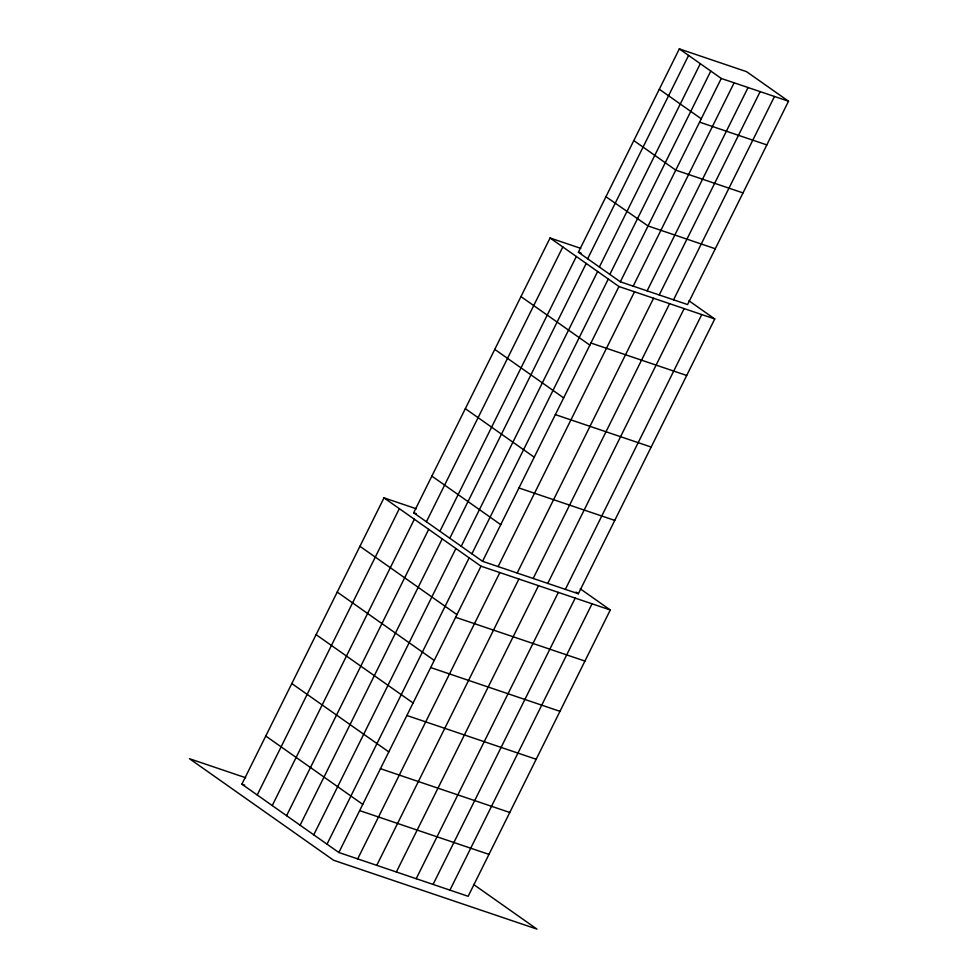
<?xml version="1.0" encoding="UTF-8"?>
<svg xmlns="http://www.w3.org/2000/svg" width="978" height="978" viewBox="0 0 978 978"><rect width="100%" height="100%" fill="white"/><g stroke="black" fill="none" stroke-linecap="round" stroke-linejoin="round"><path stroke-width="1.47" d="M580.345 588.878L610.284 609.979L468.156 896.3L338.853 852.51L241.872 784.173L383.999 497.851L416.237 508.768M257.214 794.98L399.342 508.658M688.964 300.784L714.747 318.962L578.34 593.756L482.545 561.311L413.657 512.778L550.064 237.984L580.736 248.363M272.239 805.566L414.366 519.245M426.408 521.763L562.815 246.969M286.578 815.676L428.706 529.355M578.389 252.238L679.331 48.9L746.569 71.675L788.525 101.223L687.583 304.561L620.333 281.798L578.389 252.238L581.128 253.168M439.917 531.286L576.335 256.493M300.099 825.2L442.227 538.878M587.656 258.767L688.585 55.428M449.794 538.242L586.201 263.449M313.767 834.833L455.895 548.511M599.367 267.018L700.297 63.68M461.225 546.299L597.644 271.505M327.019 844.173L469.159 557.851M609.844 274.402L710.786 71.064M471.897 553.817L608.304 279.011M620.333 281.798L721.275 78.46L679.331 48.9M482.545 561.311L618.952 286.517L550.064 237.984M338.853 852.51L480.993 566.189L383.999 497.851M633.182 286.151L734.123 82.812M498.108 566.592L634.514 291.786M357.691 858.892L499.831 572.57M647.13 290.869L748.06 87.531M517.166 573.047L653.573 298.241M659.233 294.965L760.163 91.626M376.762 865.347L518.89 579.025M533.181 578.463L669.588 303.669M673.549 299.818L774.49 96.48M396.371 871.985L538.511 585.663M547.753 583.401L684.16 308.596M416.2 878.709L558.34 592.387M565.357 589.355L701.764 314.561M433.083 884.418L575.211 598.096M449.917 890.127L592.057 603.793M721.275 78.46L788.525 101.223M699.588 122.14L766.838 144.915M743.011 192.911L675.761 170.135L633.817 140.587M715.297 248.742L648.047 225.967L605.944 196.737M618.952 286.517L714.747 318.962M590.908 343.021L686.703 375.466M555.357 414.623L651.165 447.056M518.951 487.973L614.746 520.406M413.657 512.778L416.322 513.682M480.993 566.189L610.284 609.979M455.626 617.289L584.93 661.067M430.675 667.558L559.978 711.336M406.872 715.493L536.176 759.27M380.466 768.696L509.77 812.473M359.659 810.603L488.963 854.381M245.722 777.755L189.475 758.708L333.584 860.249L536.934 929.1L473.572 884.454M241.872 784.173L244.671 785.126M659.306 89.23L701.25 118.79M520.968 296.603L589.856 345.136M494.77 349.366L563.658 397.899M465.332 408.67L534.22 457.203M431.86 476.103L500.748 524.648M575.981 592.093L578.34 593.756M359.953 546.299L456.946 614.636M337.227 592.069L434.22 660.407M316.09 634.649L413.083 702.986M291.811 683.561L388.804 751.899M265.772 736.031L362.752 804.368"/></g></svg>
